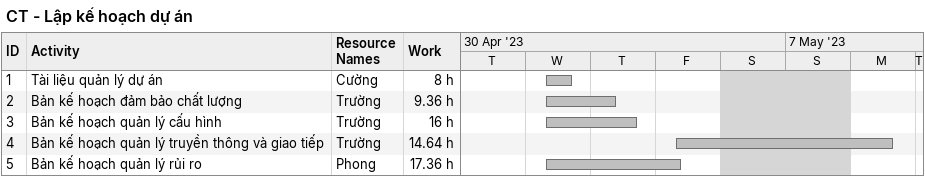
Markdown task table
CT - Lập kế hoạch dự án

| ID | Task | Start | Finish | Resources | Work (h) |
|---|---|---|---|---|---|
| 1 | Tài liệu quản lý dự án | 2023-05-03 | 2023-05-03 | Cường | 8 |
| 2 | Bản kế hoạch đảm bảo chất lượng | 2023-05-03 | 2023-05-04 | Trường | 9.36 |
| 3 | Bản kế hoạch quản lý cấu hình | 2023-05-03 | 2023-05-04 | Trường | 16 |
| 4 | Bản kế hoạch quản lý truyền thông và giao tiếp | 2023-05-05 | 2023-05-08 | Trường | 14.64 |
| 5 | Bản kế hoạch quản lý rủi ro | 2023-05-03 | 2023-05-05 | Phong | 17.36 |
